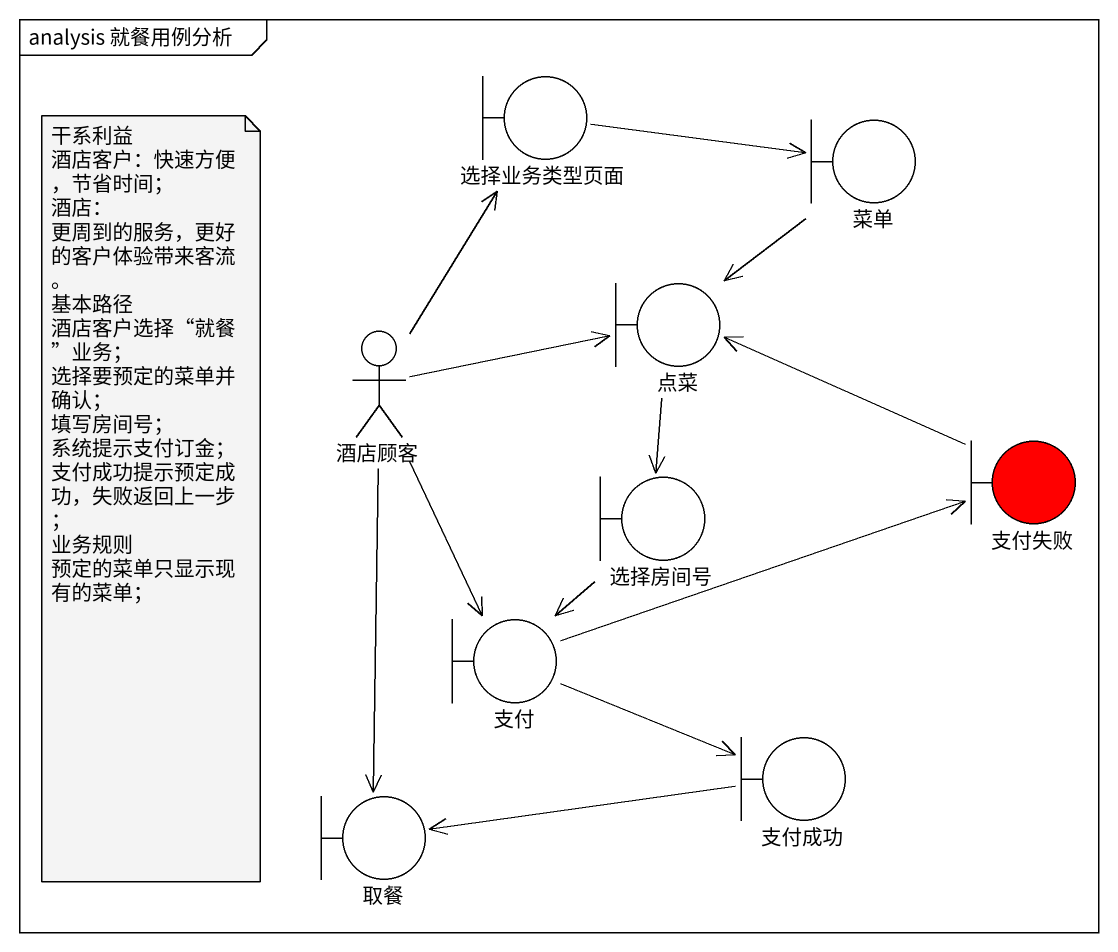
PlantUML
@startuml
mainframe analysis 就餐用例分析
boundary 选择业务类型页面
boundary 菜单
boundary 点菜
actor 酒店顾客
boundary 选择房间号
boundary 支付失败 #FF0000
boundary 支付
boundary 支付成功
boundary 取餐
选择业务类型页面 -right-> 菜单
菜单 --> 点菜
点菜 --> 选择房间号
酒店顾客 -up-> 选择业务类型页面
酒店顾客 -right-> 点菜
酒店顾客 --> 支付
酒店顾客 --> 取餐
选择房间号 --> 支付
支付失败 -left-> 点菜
支付 -right-> 支付失败
支付 -right-> 支付成功
支付成功 -left-> 取餐
note as N1
  干系利益
  酒店客户：快速方便，节省时间；
  酒店： 更周到的服务，更好的客户体验带来客流。
  基本路径
  酒店客户选择“就餐”业务；
  选择要预定的菜单并确认；
  填写房间号；
  系统提示支付订金；
  支付成功提示预定成功，失败返回上一步；
  业务规则
  预定的菜单只显示现有的菜单；
end note
@enduml
